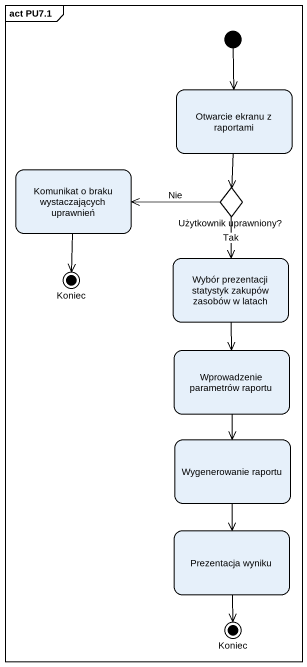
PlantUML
@startuml
mainframe act PU7.1
hide empty description
state "Otwarcie ekranu z raportami" as Otwarcie_ekranu_z_raportami
state "Komunikat o braku wystaczających uprawnień" as Komunikat_o_braku
state "Użytkownik uprawniony?" as Użytkownik_uprawniony <<choice>>
state Koniec <<end>>
state "Wybór prezentacji statystyk zakupów zasobów w latach" as Wybór_prezentacji_statystyk
state "Wprowadzenie parametrów raportu" as Wprowadzenie_parametrów
state "Wygenerowanie raportu" as Wygenerowanie_raportu
state "Prezentacja wyniku" as Prezentacja_wyniku
state "Koniec" as Koniec_2 <<end>>
[*] --> Otwarcie_ekranu_z_raportami
Otwarcie_ekranu_z_raportami --> Użytkownik_uprawniony
Komunikat_o_braku --> Koniec
Użytkownik_uprawniony -left-> Komunikat_o_braku : Nie
Użytkownik_uprawniony --> Wybór_prezentacji_statystyk : Tak
Wybór_prezentacji_statystyk --> Wprowadzenie_parametrów
Wprowadzenie_parametrów --> Wygenerowanie_raportu
Wygenerowanie_raportu --> Prezentacja_wyniku
Prezentacja_wyniku --> Koniec_2
@enduml
